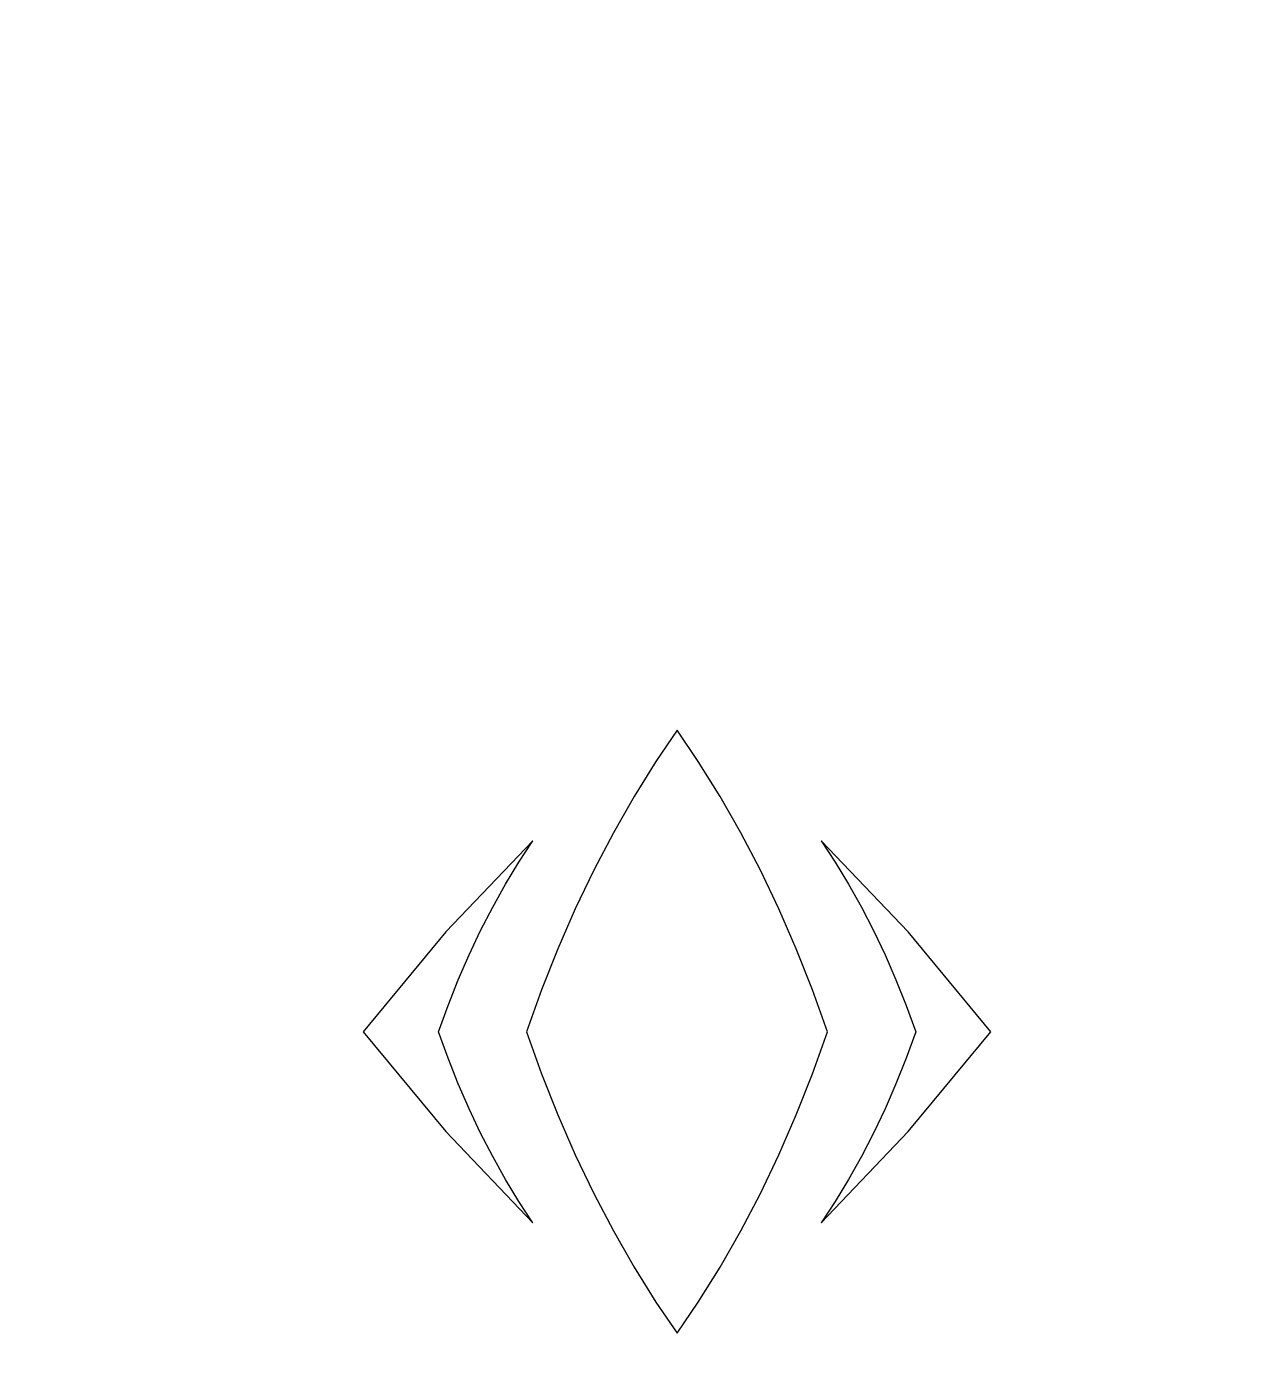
# Model space of a CAD drawing. Header units: centimetres. Extents: x -9.1 to 5.1, y -12.3 to 13.3.
# Drawn here: x -7.214 to -5.335, y 2.653 to 4.709 of the extents above; entities that cross this region are included whole.
import ezdxf

# ---------------------------------------------------------------- set-up
doc = ezdxf.new("R2010")
doc.units = ezdxf.units.CM
doc.header["$MEASUREMENT"] = 0
doc.layers.add('layer 1', color=7, linetype='Continuous')

msp = doc.modelspace()

# ---------------------------------------------------------------- linework, layer by layer
at = {"layer": 'layer 1', "color": 177}
for points, knots in [([(5.08841, 0.68839), (5.08841, 0.68839), (-9.09402, 0.68839), (-9.09402, 0.68839), (-9.09402, 0.68839), (-9.09402, 0.68839), (-9.09402, 13.34418), (-9.09402, 13.34418), (-9.09402, 13.34418), (-9.09402, 13.34418), (5.0911, 13.34418), (5.0911, 13.34418), (5.0911, 13.34418), (5.0911, 13.34418), (5.0911, 0.68839), (5.0911, 0.68839), (5.0911, 0.68839), (5.0911, 0.68839), (5.08841, 0.68839), (5.08841, 0.68839)], [0, 0, 0, 0, 0.1666667, 0.1666667, 0.1666667, 0.1666667, 0.3333333, 0.3333333, 0.3333333, 0.3333333, 0.5, 0.5, 0.5, 0.5, 0.6666667, 0.6666667, 0.6666667, 0.6666667, 1, 1, 1, 1]), ([(-6.21106, 2.69329), (-6.21106, 2.69329), (-6.24381, 2.74154), (-6.24381, 2.74154), (-6.24381, 2.74154), (-6.24381, 2.74154), (-6.27731, 2.79533), (-6.27731, 2.79533), (-6.27731, 2.79533), (-6.27731, 2.79533), (-6.30922, 2.85119), (-6.30922, 2.85119), (-6.30922, 2.85119), (-6.30922, 2.85119), (-6.33947, 2.909), (-6.33947, 2.909), (-6.33947, 2.909), (-6.33947, 2.909), (-6.36805, 2.96872), (-6.36805, 2.96872), (-6.36805, 2.96872), (-6.36805, 2.96872), (-6.39491, 3.03025), (-6.39491, 3.03025), (-6.39491, 3.03025), (-6.39491, 3.03025), (-6.42, 3.09351), (-6.42, 3.09351), (-6.42, 3.09351), (-6.42, 3.09351), (-6.44329, 3.15841), (-6.44329, 3.15841), (-6.44329, 3.15841), (-6.44329, 3.15841), (-6.42, 3.22332), (-6.42, 3.22332), (-6.42, 3.22332), (-6.42, 3.22332), (-6.39491, 3.28656), (-6.39491, 3.28656), (-6.39491, 3.28656), (-6.39491, 3.28656), (-6.36805, 3.34809), (-6.36805, 3.34809), (-6.36805, 3.34809), (-6.36805, 3.34809), (-6.33947, 3.40781), (-6.33947, 3.40781), (-6.33947, 3.40781), (-6.33947, 3.40781), (-6.30922, 3.46564), (-6.30922, 3.46564), (-6.30922, 3.46564), (-6.30922, 3.46564), (-6.27731, 3.52148), (-6.27731, 3.52148), (-6.27731, 3.52148), (-6.27731, 3.52148), (-6.24381, 3.57529), (-6.24381, 3.57529), (-6.24381, 3.57529), (-6.24381, 3.57529), (-6.21106, 3.62353), (-6.21106, 3.62353), (-6.21106, 3.62353), (-6.21106, 3.62353), (-6.17833, 3.57529), (-6.17833, 3.57529), (-6.17833, 3.57529), (-6.17833, 3.57529), (-6.14483, 3.52148), (-6.14483, 3.52148), (-6.14483, 3.52148), (-6.14483, 3.52148), (-6.11293, 3.46564), (-6.11293, 3.46564), (-6.11293, 3.46564), (-6.11293, 3.46564), (-6.08267, 3.40781), (-6.08267, 3.40781), (-6.08267, 3.40781), (-6.08267, 3.40781), (-6.05409, 3.34809), (-6.05409, 3.34809), (-6.05409, 3.34809), (-6.05409, 3.34809), (-6.02723, 3.28656), (-6.02723, 3.28656), (-6.02723, 3.28656), (-6.02723, 3.28656), (-6.00214, 3.22332), (-6.00214, 3.22332), (-6.00214, 3.22332), (-6.00214, 3.22332), (-5.97885, 3.15841), (-5.97885, 3.15841), (-5.97885, 3.15841), (-5.97885, 3.15841), (-6.00214, 3.09351), (-6.00214, 3.09351), (-6.00214, 3.09351), (-6.00214, 3.09351), (-6.02723, 3.03025), (-6.02723, 3.03025), (-6.02723, 3.03025), (-6.02723, 3.03025), (-6.05409, 2.96872), (-6.05409, 2.96872), (-6.05409, 2.96872), (-6.05409, 2.96872), (-6.08267, 2.909), (-6.08267, 2.909), (-6.08267, 2.909), (-6.08267, 2.909), (-6.11293, 2.85119), (-6.11293, 2.85119), (-6.11293, 2.85119), (-6.11293, 2.85119), (-6.14483, 2.79533), (-6.14483, 2.79533), (-6.14483, 2.79533), (-6.14483, 2.79533), (-6.17833, 2.74154), (-6.17833, 2.74154), (-6.17833, 2.74154), (-6.17833, 2.74154), (-6.21106, 2.69329), (-6.21106, 2.69329)], [0, 0, 0, 0, 0.030303, 0.030303, 0.030303, 0.030303, 0.0606061, 0.0606061, 0.0606061, 0.0606061, 0.0909091, 0.0909091, 0.0909091, 0.0909091, 0.1212121, 0.1212121, 0.1212121, 0.1212121, 0.1515152, 0.1515152, 0.1515152, 0.1515152, 0.1818182, 0.1818182, 0.1818182, 0.1818182, 0.2121212, 0.2121212, 0.2121212, 0.2121212, 0.2424242, 0.2424242, 0.2424242, 0.2424242, 0.2727273, 0.2727273, 0.2727273, 0.2727273, 0.3030303, 0.3030303, 0.3030303, 0.3030303, 0.3333333, 0.3333333, 0.3333333, 0.3333333, 0.3636364, 0.3636364, 0.3636364, 0.3636364, 0.3939394, 0.3939394, 0.3939394, 0.3939394, 0.4242424, 0.4242424, 0.4242424, 0.4242424, 0.4545455, 0.4545455, 0.4545455, 0.4545455, 0.4848485, 0.4848485, 0.4848485, 0.4848485, 0.5151515, 0.5151515, 0.5151515, 0.5151515, 0.5454545, 0.5454545, 0.5454545, 0.5454545, 0.5757576, 0.5757576, 0.5757576, 0.5757576, 0.6060606, 0.6060606, 0.6060606, 0.6060606, 0.6363636, 0.6363636, 0.6363636, 0.6363636, 0.6666667, 0.6666667, 0.6666667, 0.6666667, 0.6969697, 0.6969697, 0.6969697, 0.6969697, 0.7272727, 0.7272727, 0.7272727, 0.7272727, 0.7575758, 0.7575758, 0.7575758, 0.7575758, 0.7878788, 0.7878788, 0.7878788, 0.7878788, 0.8181818, 0.8181818, 0.8181818, 0.8181818, 0.8484848, 0.8484848, 0.8484848, 0.8484848, 0.8787879, 0.8787879, 0.8787879, 0.8787879, 0.9090909, 0.9090909, 0.9090909, 0.9090909, 0.9393939, 0.9393939, 0.9393939, 0.9393939, 1, 1, 1, 1]), ([(-6.43341, 3.45299), (-6.43341, 3.45299), (-6.45502, 3.42021), (-6.45502, 3.42021), (-6.45502, 3.42021), (-6.45502, 3.42021), (-6.47571, 3.38616), (-6.47571, 3.38616), (-6.47571, 3.38616), (-6.47571, 3.38616), (-6.49543, 3.35093), (-6.49543, 3.35093), (-6.49543, 3.35093), (-6.49543, 3.35093), (-6.5142, 3.31453), (-6.5142, 3.31453), (-6.5142, 3.31453), (-6.5142, 3.31453), (-6.53195, 3.27705), (-6.53195, 3.27705), (-6.53195, 3.27705), (-6.53195, 3.27705), (-6.54871, 3.2385), (-6.54871, 3.2385), (-6.54871, 3.2385), (-6.54871, 3.2385), (-6.56442, 3.19895), (-6.56442, 3.19895), (-6.56442, 3.19895), (-6.56442, 3.19895), (-6.57906, 3.15841), (-6.57906, 3.15841), (-6.57906, 3.15841), (-6.57906, 3.15841), (-6.5644, 3.11788), (-6.5644, 3.11788), (-6.5644, 3.11788), (-6.5644, 3.11788), (-6.54871, 3.07831), (-6.54871, 3.07831), (-6.54871, 3.07831), (-6.54871, 3.07831), (-6.53195, 3.03978), (-6.53195, 3.03978), (-6.53195, 3.03978), (-6.53195, 3.03978), (-6.5142, 3.00228), (-6.5142, 3.00228), (-6.5142, 3.00228), (-6.5142, 3.00228), (-6.49543, 2.9659), (-6.49543, 2.9659), (-6.49543, 2.9659), (-6.49543, 2.9659), (-6.47571, 2.93066), (-6.47571, 2.93066), (-6.47571, 2.93066), (-6.47571, 2.93066), (-6.45502, 2.89662), (-6.45502, 2.89662), (-6.45502, 2.89662), (-6.45502, 2.89662), (-6.43341, 2.86382), (-6.43341, 2.86382), (-6.43341, 2.86382), (-6.43341, 2.86382), (-6.5676, 3.00439), (-6.5676, 3.00439), (-6.5676, 3.00439), (-6.5676, 3.00439), (-6.69503, 3.15841), (-6.69503, 3.15841), (-6.69503, 3.15841), (-6.69503, 3.15841), (-6.5676, 3.31242), (-6.5676, 3.31242), (-6.5676, 3.31242), (-6.5676, 3.31242), (-6.43341, 3.45299), (-6.43341, 3.45299)], [0, 0, 0, 0, 0.047619, 0.047619, 0.047619, 0.047619, 0.0952381, 0.0952381, 0.0952381, 0.0952381, 0.1428571, 0.1428571, 0.1428571, 0.1428571, 0.1904762, 0.1904762, 0.1904762, 0.1904762, 0.2380952, 0.2380952, 0.2380952, 0.2380952, 0.2857143, 0.2857143, 0.2857143, 0.2857143, 0.3333333, 0.3333333, 0.3333333, 0.3333333, 0.3809524, 0.3809524, 0.3809524, 0.3809524, 0.4285714, 0.4285714, 0.4285714, 0.4285714, 0.4761905, 0.4761905, 0.4761905, 0.4761905, 0.5238095, 0.5238095, 0.5238095, 0.5238095, 0.5714286, 0.5714286, 0.5714286, 0.5714286, 0.6190476, 0.6190476, 0.6190476, 0.6190476, 0.6666667, 0.6666667, 0.6666667, 0.6666667, 0.7142857, 0.7142857, 0.7142857, 0.7142857, 0.7619048, 0.7619048, 0.7619048, 0.7619048, 0.8095238, 0.8095238, 0.8095238, 0.8095238, 0.8571429, 0.8571429, 0.8571429, 0.8571429, 0.9047619, 0.9047619, 0.9047619, 0.9047619, 1, 1, 1, 1]), ([(-5.98873, 3.45299), (-5.98873, 3.45299), (-5.85454, 3.31242), (-5.85454, 3.31242), (-5.85454, 3.31242), (-5.85454, 3.31242), (-5.72711, 3.15841), (-5.72711, 3.15841), (-5.72711, 3.15841), (-5.72711, 3.15841), (-5.85454, 3.00439), (-5.85454, 3.00439), (-5.85454, 3.00439), (-5.85454, 3.00439), (-5.98873, 2.86382), (-5.98873, 2.86382), (-5.98873, 2.86382), (-5.98873, 2.86382), (-5.96712, 2.89662), (-5.96712, 2.89662), (-5.96712, 2.89662), (-5.96712, 2.89662), (-5.94643, 2.93066), (-5.94643, 2.93066), (-5.94643, 2.93066), (-5.94643, 2.93066), (-5.92671, 2.9659), (-5.92671, 2.9659), (-5.92671, 2.9659), (-5.92671, 2.9659), (-5.90794, 3.00228), (-5.90794, 3.00228), (-5.90794, 3.00228), (-5.90794, 3.00228), (-5.89019, 3.03978), (-5.89019, 3.03978), (-5.89019, 3.03978), (-5.89019, 3.03978), (-5.87343, 3.07831), (-5.87343, 3.07831), (-5.87343, 3.07831), (-5.87343, 3.07831), (-5.85773, 3.11788), (-5.85773, 3.11788), (-5.85773, 3.11788), (-5.85773, 3.11788), (-5.84308, 3.15841), (-5.84308, 3.15841), (-5.84308, 3.15841), (-5.84308, 3.15841), (-5.85772, 3.19895), (-5.85772, 3.19895), (-5.85772, 3.19895), (-5.85772, 3.19895), (-5.87343, 3.2385), (-5.87343, 3.2385), (-5.87343, 3.2385), (-5.87343, 3.2385), (-5.89019, 3.27705), (-5.89019, 3.27705), (-5.89019, 3.27705), (-5.89019, 3.27705), (-5.90794, 3.31453), (-5.90794, 3.31453), (-5.90794, 3.31453), (-5.90794, 3.31453), (-5.92671, 3.35093), (-5.92671, 3.35093), (-5.92671, 3.35093), (-5.92671, 3.35093), (-5.94643, 3.38616), (-5.94643, 3.38616), (-5.94643, 3.38616), (-5.94643, 3.38616), (-5.96712, 3.42021), (-5.96712, 3.42021), (-5.96712, 3.42021), (-5.96712, 3.42021), (-5.98873, 3.45299), (-5.98873, 3.45299)], [0, 0, 0, 0, 0.047619, 0.047619, 0.047619, 0.047619, 0.0952381, 0.0952381, 0.0952381, 0.0952381, 0.1428571, 0.1428571, 0.1428571, 0.1428571, 0.1904762, 0.1904762, 0.1904762, 0.1904762, 0.2380952, 0.2380952, 0.2380952, 0.2380952, 0.2857143, 0.2857143, 0.2857143, 0.2857143, 0.3333333, 0.3333333, 0.3333333, 0.3333333, 0.3809524, 0.3809524, 0.3809524, 0.3809524, 0.4285714, 0.4285714, 0.4285714, 0.4285714, 0.4761905, 0.4761905, 0.4761905, 0.4761905, 0.5238095, 0.5238095, 0.5238095, 0.5238095, 0.5714286, 0.5714286, 0.5714286, 0.5714286, 0.6190476, 0.6190476, 0.6190476, 0.6190476, 0.6666667, 0.6666667, 0.6666667, 0.6666667, 0.7142857, 0.7142857, 0.7142857, 0.7142857, 0.7619048, 0.7619048, 0.7619048, 0.7619048, 0.8095238, 0.8095238, 0.8095238, 0.8095238, 0.8571429, 0.8571429, 0.8571429, 0.8571429, 0.9047619, 0.9047619, 0.9047619, 0.9047619, 1, 1, 1, 1])]:
    msp.add_open_spline(points, degree=3, knots=knots, dxfattribs=at)

doc.saveas('drawing.dxf')
